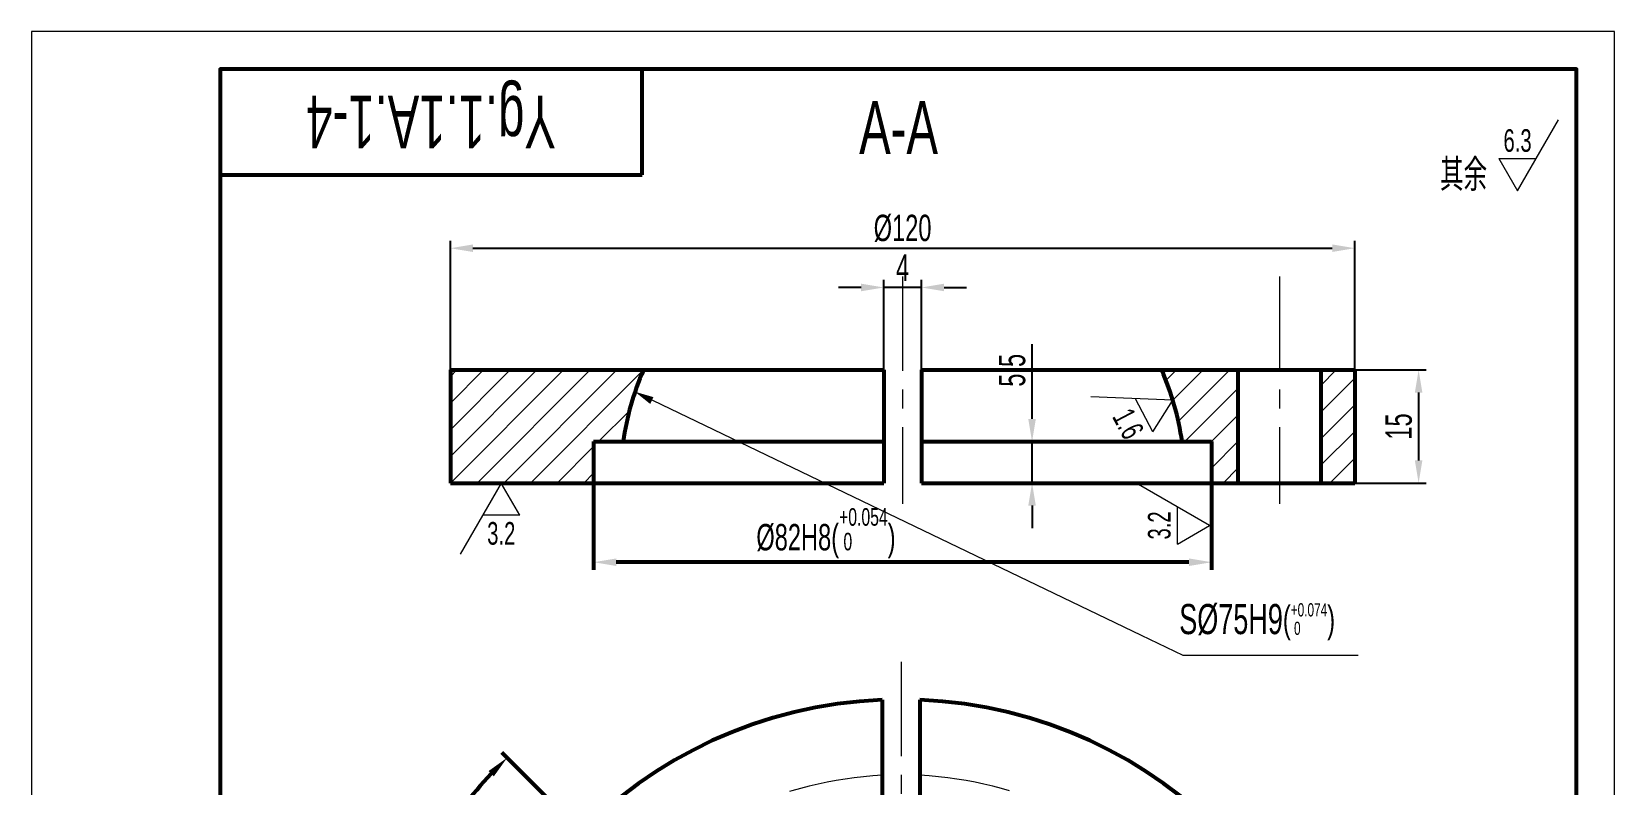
# Model space of a CAD drawing. Extents: x -25 to 185, y -5 to 292.
# Drawn here: x -25 to 185, y 192.1 to 292 of the extents above; entities that cross this region are included whole.
import ezdxf
from ezdxf.enums import TextEntityAlignment as Align

# ---------------------------------------------------------------- set-up
doc = ezdxf.new("R2010")
doc.units = 0
doc.header["$LTSCALE"] = 10
doc.header["$MEASUREMENT"] = 0
doc.linetypes.add('G', pattern=[2, 1.25, -0.25, 0.25, -0.25])
doc.layers.get('0').update_dxf_attribs({"linetype": 'CONTINUOUS', "lineweight": 53})
doc.layers.get('Defpoints').update_dxf_attribs({"linetype": 'CONTINUOUS', "lineweight": 53})
for name, color, linetype, lineweight in [('01', 7, 'CONTINUOUS', 53), ('02', 1, 'CONTINUOUS', 20), ('05', 4, 'G', 20), ('08', 1, 'CONTINUOUS', 20), ('11', 3, 'CONTINUOUS', 20)]:
    doc.layers.add(name, color=color, linetype=linetype, lineweight=lineweight)
doc.styles.add('INTECAD', font='GBTXT', dxfattribs={"width": 0.67, "bigfont": 'INTECAD'})
doc.styles.get("Standard").update_dxf_attribs({"font": 'GBTXT', "width": 0.67, "bigfont": 'INTECAD'})
doc.dimstyles.new('INTE', dxfattribs={"dimtxt": 3.5, "dimasz": 3, "dimexe": 1, "dimexo": 0, "dimgap": 1, "dimtad": 0, "dimdec": 4, "dimdsep": 46, "dimtxsty": 'Standard', "dimcen": 0, "dimclrd": 1, "dimclre": 1, "dimclrt": 3, "dimadec": 0, "dimazin": 0, "dimtfac": 1, "dimtdec": 4, "dimtix": 1, "dimtmove": 0, "dimatfit": 0, "dimfxl": 0, "dimtvp": 0.75, "dimtolj": 1, "dimtzin": 0, "dimarcsym": 0})

# ---------------------------------------------------------------- blocks, each defined once
blk = doc.blocks.new('D_H_D_H')
at = {"layer": '01'}
for p, q in [((56, -14), (56, 0)), ((0, -14), (56, -14))]:
    blk.add_line(p, q, dxfattribs=at)
blk = doc.blocks.new('*U1')
at = {"layer": '01'}
blk.add_lwpolyline([(0, 0), (180, 0), (180, 287), (0, 287)], close=True, dxfattribs=at)
at = {"layer": '02'}
blk.add_lwpolyline([(-25, -5), (185, -5), (185, 292), (-25, 292)], close=True, dxfattribs=at)
blk = doc.blocks.new('*D2')
at = {"color": 1, "lineweight": -2}
for p, q in [((88.06, 247.1), (88.06, 259.05)), ((93.06, 247.1), (93.06, 259.05)), ((85.06, 258.05), (82.06, 258.05)), ((93.06, 258.05), (88.06, 258.05)), ((96.06, 258.05), (99.06, 258.05))]:
    blk.add_line(p, q, dxfattribs=at)
at = {"color": 1}
for points in [[(85.06, 258.55), (85.06, 257.55), (88.06, 258.05)], [(96.06, 258.55), (96.06, 257.55), (93.06, 258.05)]]:
    blk.add_solid(points, dxfattribs=at)
at = {"layer": 'Defpoints', "color": 0}
for p in [(88.06, 258.05), (88.06, 247.1), (93.06, 247.1)]:
    blk.add_point(p, dxfattribs=at)
at = {"color": 3, "insert": (90.56, 260.68), "char_height": 3.5, "attachment_point": 5}
blk.add_mtext('\\A1;4', dxfattribs=at)
blk = doc.blocks.new('*D3')
at = {"color": 1}
for p, q in [((48.55, 218.95), (48.55, 207.44)), ((130.55, 218.95), (130.55, 207.44)), ((127.55, 208.44), (51.55, 208.44))]:
    blk.add_line(p, q, dxfattribs=at)
for points in [[(48.55, 208.44), (51.55, 208.94), (51.55, 207.94)], [(130.55, 208.44), (127.55, 207.94), (127.55, 208.94)]]:
    blk.add_solid(points, dxfattribs=at)
at = {"color": 3, "insert": (79.38, 212.29), "char_height": 3.5, "width": 37.7264, "attachment_point": 5}
blk.add_mtext('%%C{82H8(}{\\H2.333450;\\S+0.054^  0    ;})', dxfattribs=at)
blk = doc.blocks.new('*D4')
at = {"color": 1, "lineweight": -2}
for p, q in [((107.74, 240.6), (107.74, 250.51)), ((93.06, 237.6), (108.74, 237.6)), ((107.74, 232.1), (107.74, 237.6)), ((93.06, 232.1), (108.74, 232.1)), ((107.74, 229.1), (107.74, 226.1))]:
    blk.add_line(p, q, dxfattribs=at)
at = {"color": 1}
for points in [[(107.24, 240.6), (108.24, 240.6), (107.74, 237.6)], [(107.24, 229.1), (108.24, 229.1), (107.74, 232.1)]]:
    blk.add_solid(points, dxfattribs=at)
at = {"layer": 'Defpoints', "color": 0}
for p in [(93.06, 237.6), (93.06, 232.1), (107.74, 232.1)]:
    blk.add_point(p, dxfattribs=at)
at = {"color": 3, "insert": (105.11, 247.06), "char_height": 3.5, "attachment_point": 5, "rotation": 90}
blk.add_mtext('\\A1;5.5', dxfattribs=at)
blk = doc.blocks.new('ROUGH0', base_point=(130.55, 214.35))
at = {"layer": '11'}
for p, q in [((135.55, 217.24), (130.55, 214.35)), ((135.55, 217.24), (135.55, 211.47)), ((130.55, 214.35), (141.55, 208))]:
    blk.add_line(p, q, dxfattribs=at)
blk = doc.blocks.new('*U6', base_point=(130.55, 214.35))
at = {"layer": '11', "xscale": 0.8571428571, "yscale": 0.8571428571, "rotation": 180}
blk.add_blockref('ROUGH0', (130.55, 214.35), dxfattribs=at)
at = {"layer": '11', "width": 0.67}
blk.add_text('3.2', height=3, rotation=90, dxfattribs=at).set_placement((123.86, 214.35), align=Align.MIDDLE_CENTER)
blk = doc.blocks.new('*U7', base_point=(53.69, 229.93))
at = {"layer": '11', "xscale": 0.8571428571, "yscale": 0.8571428571, "rotation": 342.9746158625}
blk.add_blockref('ROUGH0', (53.69, 229.93), dxfattribs=at)
at = {"layer": '11', "style": 'INTECAD', "width": 0.67}
blk.add_text('1.6', height=3, rotation=72.9746, dxfattribs=at).set_placement((60.08, 227.98), align=Align.MIDDLE_CENTER)
blk = doc.blocks.new('*D8')
at = {"color": 1, "lineweight": -2}
for p, q in [((93.06, 247.1), (160.03, 247.1)), ((159.03, 244.1), (159.03, 235.1)), ((93.06, 232.1), (160.03, 232.1))]:
    blk.add_line(p, q, dxfattribs=at)
at = {"color": 1}
for points in [[(158.53, 244.1), (159.53, 244.1), (159.03, 247.1)], [(158.53, 235.1), (159.53, 235.1), (159.03, 232.1)]]:
    blk.add_solid(points, dxfattribs=at)
at = {"layer": 'Defpoints', "color": 0}
for p in [(93.06, 247.1), (93.06, 232.1), (159.03, 232.1)]:
    blk.add_point(p, dxfattribs=at)
at = {"color": 3, "insert": (156.4, 239.6), "char_height": 3.5, "attachment_point": 5, "rotation": 90}
blk.add_mtext('\\A1;15', dxfattribs=at)
blk = doc.blocks.new('*U9', base_point=(36.3, 218.95))
at = {"layer": '11', "xscale": 0.8571428571, "yscale": 0.8571428571, "rotation": 270}
blk.add_blockref('ROUGH0', (36.3, 218.95), dxfattribs=at)
at = {"layer": '11', "style": 'INTECAD', "width": 0.67}
blk.add_text('3.2', height=3, dxfattribs=at).set_placement((36.3, 212.27), align=Align.MIDDLE_CENTER)
blk = doc.blocks.new('ROUGH3', base_point=(12, -20))
at = {"layer": '11'}
for p, q in [((17, -17.11), (12, -20)), ((17, -17.11), (17, -22.89)), ((12, -20), (23, -26.35))]:
    blk.add_line(p, q, dxfattribs=at)
blk = doc.blocks.new('*U11', base_point=(160.16, 270.86))
at = {"layer": '11', "xscale": 0.8571428571, "yscale": 0.8571428571, "rotation": 90}
blk.add_blockref('ROUGH3', (172.16, 270.86), dxfattribs=at)
at = {"layer": '11', "style": 'INTECAD', "width": 0.67}
blk.add_text('6.3', height=3, dxfattribs=at).set_placement((172.16, 277.55), align=Align.MIDDLE_CENTER)
blk.add_text('其余', height=4.242, dxfattribs=at).set_placement((161.87, 270.86))
blk = doc.blocks.new('*D13')
at = {"color": 1}
for p, q in [((43.38, 176.18), (36.37, 183.2)), ((24.34, 130.22), (14.43, 130.22))]:
    blk.add_line(p, q, dxfattribs=at)
for start, end in [(137.3241, 155.1725), (159.7889, 177.6759)]:
    blk.add_arc((89.34, 130.22), 73.98, start, end, dxfattribs=at)
for points in [[(37.08, 182.49), (35.31, 180.02), (34.6, 180.72)], [(15.43, 130.22), (15.93, 133.22), (14.93, 133.22)]]:
    blk.add_solid(points, dxfattribs=at)
at = {"color": 3, "insert": (21.05, 158.51), "char_height": 3.5, "width": 11.6702, "attachment_point": 5}
blk.add_mtext('45°', dxfattribs=at)
blk = doc.blocks.new('*D16')
at = {"color": 1, "linetype": 'Continuous', "lineweight": -2}
for p, q in [((30.56, 247.1), (30.56, 264.26)), ((33.56, 263.26), (147.56, 263.26)), ((150.56, 247.1), (150.56, 264.26))]:
    blk.add_line(p, q, dxfattribs=at)
at = {"color": 1, "linetype": 'Continuous'}
for points in [[(33.56, 263.76), (33.56, 262.76), (30.56, 263.26)], [(147.56, 263.76), (147.56, 262.76), (150.56, 263.26)]]:
    blk.add_solid(points, dxfattribs=at)
at = {"layer": 'Defpoints', "color": 0, "linetype": 'Continuous'}
for p in [(150.56, 263.26), (30.56, 247.1), (150.56, 247.1)]:
    blk.add_point(p, dxfattribs=at)
at = {"color": 3, "linetype": 'Continuous', "insert": (90.56, 265.89), "char_height": 3.5, "attachment_point": 5}
blk.add_mtext('\\A1;%%C120', dxfattribs=at)

msp = doc.modelspace()

# ---------------------------------------------------------------- hatches: boundary and pattern name
at = {"linetype": 'Continuous', "lineweight": 20}
h = msp.add_hatch(dxfattribs=at)
h.set_pattern_fill('ANSI31', color=3, scale=20, style=0)
h.paths.add_polyline_path([(53.46462, 237.60142, -0.066176147), (56.18977, 247.10142), (30.55909, 247.10142), (30.55909, 232.10142), (49.55909, 232.10142), (49.55909, 237.60142)])
h.paths.add_polyline_path([(127.65356, 237.60142), (131.55909, 237.60142), (131.55909, 232.10142), (135.05909, 232.10142), (135.05909, 247.10142), (124.92841, 247.10142, -0.066176147)])
h.paths.add_polyline_path([(150.55909, 247.10142), (146.05909, 247.10142), (146.05909, 232.10142), (150.55909, 232.10142)])

# ---------------------------------------------------------------- linework, layer by layer
for p, q in [((30.55909, 247.10142), (88.05909, 247.10142)), ((30.55909, 247.10142), (30.55909, 232.10142)), ((93.05909, 247.10142), (150.55909, 247.10142)), ((150.55909, 247.10142), (150.55909, 232.10142)), ((49.55909, 237.60142), (88.05909, 237.60142)), ((93.05909, 237.60142), (131.55909, 237.60142)), ((30.55909, 232.10142), (88.05909, 232.10142)), ((93.05909, 232.10142), (150.55909, 232.10142))]:
    msp.add_line(p, q)
for start, end in [(156.4218215, 171.5661959), (8.4338041, 23.5781785)]:
    msp.add_arc((90.55909, 232.10142), 37.5, start, end)
at = {"layer": '01'}
for p, q in [((88.05909, 247.10142), (88.05909, 232.10142)), ((93.05909, 247.10142), (93.05909, 232.10142)), ((135.05909, 247.10142), (135.05909, 232.10142)), ((146.05909, 247.10142), (146.05909, 232.10142)), ((49.55909, 237.60142), (49.55909, 232.10142)), ((131.55909, 237.60142), (131.55909, 232.10142)), ((87.85461, 203.31708), (87.85461, 83.42129)), ((92.85461, 203.31708), (92.85461, 83.42129))]:
    msp.add_line(p, q, dxfattribs=at)
for start, end in [(92.3880155, 267.6119845), (272.3880155, 87.6119845)]:
    msp.add_arc((90.35461, 143.36918), 60, start, end, dxfattribs=at)
at = {"layer": '05'}
for p, q in [((90.55909, 259.50376), (90.55909, 229.32135)), ((140.55909, 259.50376), (140.55909, 229.32135)), ((90.35461, 208.36918), (90.35461, 78.36918))]:
    msp.add_line(p, q, dxfattribs=at)
for start, end in [(92.865984, 267.134016), (272.865984, 87.134016)]:
    msp.add_arc((90.35461, 143.36918), 50, start, end, dxfattribs=at)
at = {"layer": '08', "color": 1}
for p, q in [((55.06491, 244.20154), (122.21655, 211.92895)), ((122.21655, 211.92895), (127.76139, 209.27171)), ((127.76139, 209.27171), (151.02113, 209.27171))]:
    msp.add_line(p, q, dxfattribs=at)
msp.add_solid([(55.06491, 244.20154), (57.50342, 243.49573), (57.07126, 242.59394)], dxfattribs=at)

# ---------------------------------------------------------------- block references
msp.add_blockref('D_H_D_H', (0, 287))
at = {"layer": '02'}
msp.add_blockref('*U1', (0, 0), dxfattribs=at)
at = {"layer": '11'}
for name, p in [('*U11', (160.15593, 270.8643)), ('*U9', (37.30966, 232.10142)), ('*U6', (131.30112, 226.46756))]:
    msp.add_blockref(name, p, dxfattribs=at)
at = {"layer": '11', "rotation": 224.7338075874176}
msp.add_blockref('*U7', (126.41566, 243.08125), dxfattribs=at)

# ---------------------------------------------------------------- texts
at = {"layer": '08', "color": 3, "insert": (137.60837, 213.56952), "char_height": 4, "width": 48.4, "attachment_point": 5}
msp.add_mtext('\\A1;S%%C75H9{\\H0.875x;(\\H0.5x;\\S+0.074^  0;\\H2x;)}', dxfattribs=at)
at = {"layer": '11', "style": 'INTECAD', "width": 0.67}
msp.add_text('Yg.1.1A.1-4', height=7, rotation=180, dxfattribs=at).set_placement((28, 280), align=Align.MIDDLE_CENTER)
msp.add_text('A-A', height=7, dxfattribs=at).set_placement((90.02965, 279.27922), align=Align.MIDDLE)

# ---------------------------------------------------------------- dimensions: what is measured, and where the dimension line sits
at = {"linetype": 'Continuous'}
dim = msp.add_linear_dim(base=(150.55909, 263.26178), p1=(30.55909, 247.10142), p2=(150.55909, 247.10142), text='%%C120', dimstyle='INTE', override={"dimatfit": 3}, dxfattribs=at)
dim.commit()
dim.dimension.update_dxf_attribs({"geometry": '*D16', "text_midpoint": (90.55909, 265.88678)})
dim = msp.add_linear_dim(base=(88.05909, 258.05312), p1=(93.05909, 247.10142), p2=(88.05909, 247.10142), text='4', dimstyle='INTE')
dim.commit()
dim.dimension.update_dxf_attribs({"geometry": '*D2', "text_midpoint": (90.55909, 258.05312), "dimtype": 160})
for base, p1, text, picture, middle in [((107.7353, 232.10142), (93.05909, 237.60142), '5.5', '*D4', (107.7353, 247.05809)), ((159.0259, 232.10142), (93.05909, 247.10142), '15', '*D8', (159.0259, 239.60142))]:
    dim = msp.add_linear_dim(base=base, p1=p1, p2=(93.05909, 232.10142), angle=90, text=text, dimstyle='INTE')
    dim.commit()
    dim.dimension.update_dxf_attribs({"geometry": picture, "text_midpoint": middle, "dimtype": 160})
dim = msp.add_linear_dim(base=(49.55909, 221.58549), p1=(131.55909, 232.10142), p2=(49.55909, 232.10142), angle=180, text='%%C{82H8(}{\\H2.333450;\\S+0.054^  0    ;})', dimstyle='INTE')
dim.commit()
dim.dimension.update_dxf_attribs({"geometry": '*D3', "text_midpoint": (80.39055, 225.43568), "dimtype": 161, "insert": (1.01127, 13.14655)})
dim = msp.add_angular_dim_2l(base=(20.55602, 167.69979), line1=((61.1393, 172.58449), (44.39267, 189.33112)), line2=((155.35461, 143.36918), (25.35461, 143.36918)), dimstyle='INTE', override={"dimadec": 4})
dim.commit()
dim.dimension.update_dxf_attribs({"geometry": '*D13', "text_midpoint": (22.06359, 171.65625), "insert": (1.01127, 13.14655)})

doc.saveas('drawing.dxf')
